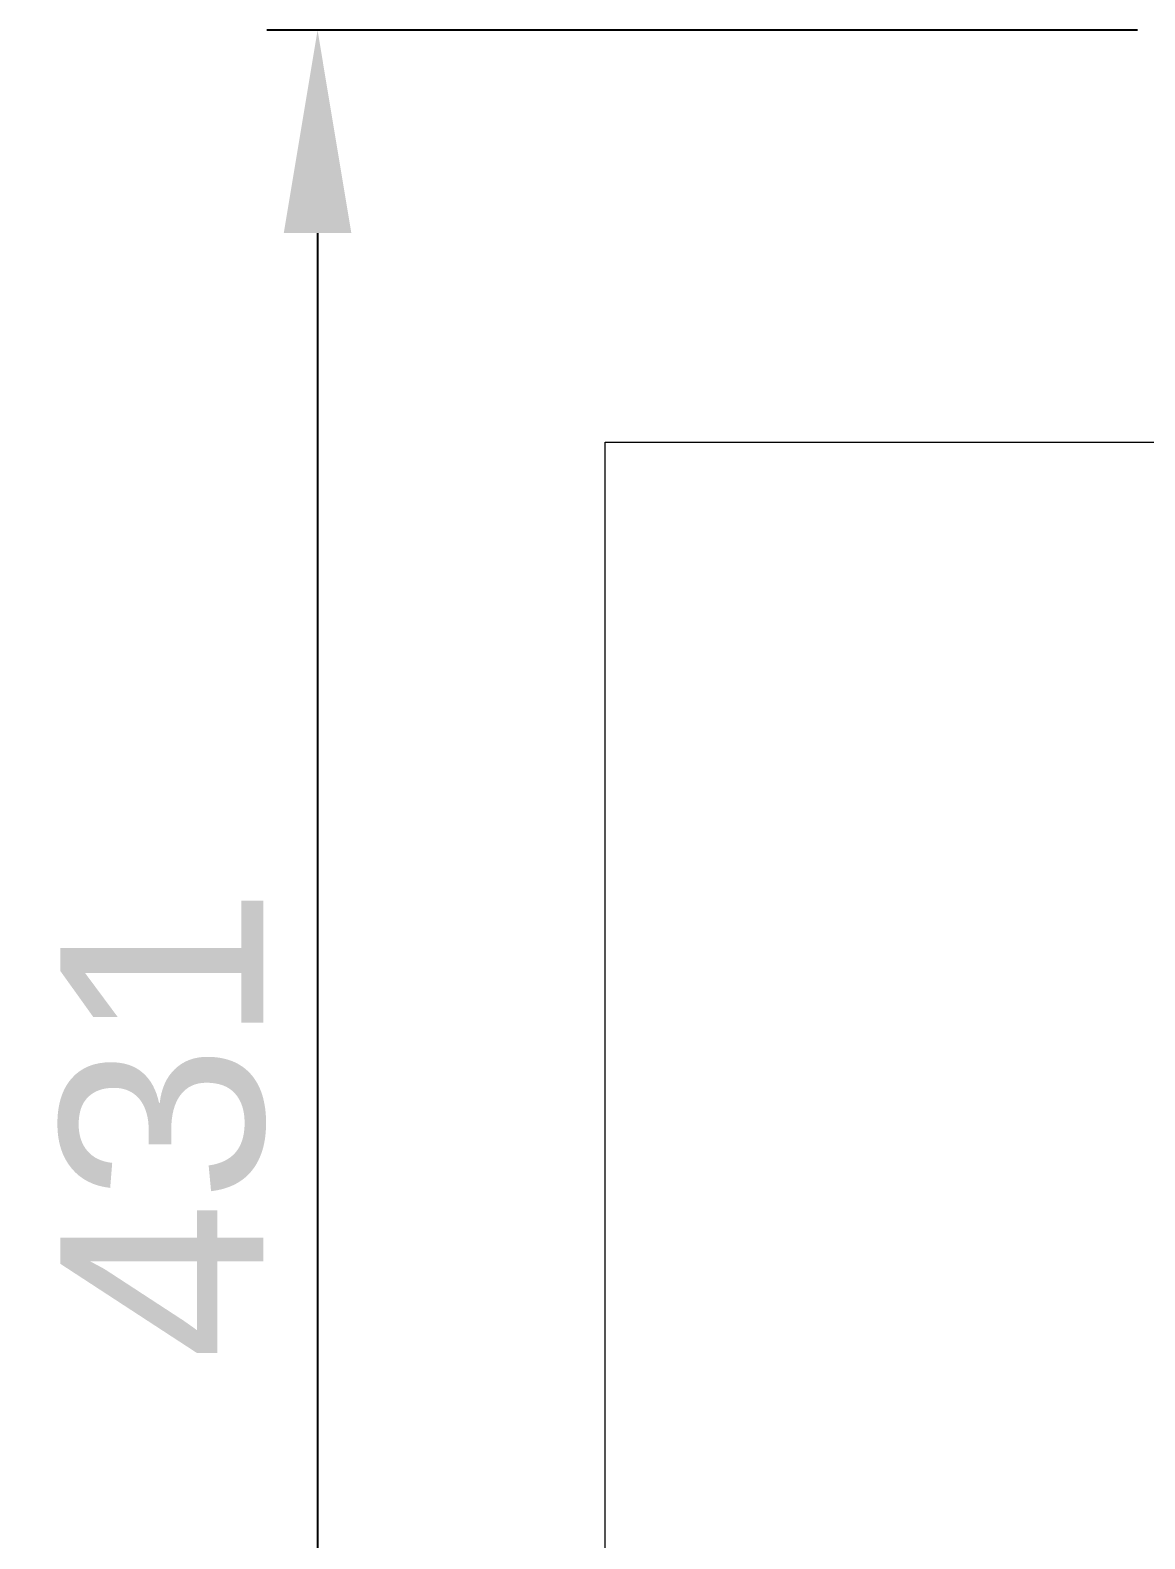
# Model space of a CAD drawing. Header units: millimetres. Extents: x -213 to 4577, y -424 to 2634.
# Drawn here: x -94.5 to 125.4, y 857.1 to 1154.5 of the extents above; entities that cross this region are included whole.
import ezdxf

# ---------------------------------------------------------------- set-up
doc = ezdxf.new("R2010")
doc.units = ezdxf.units.MM
doc.layers.add('ZANO_R', color=7, linetype='Continuous', lineweight=0)
doc.layers.add('ZANO_W', color=1, linetype='Continuous', lineweight=0)
doc.styles.add('Arial', font='arial.ttf')
doc.styles.get("Standard").update_dxf_attribs({"font": 'ARIALUNI.TTF'})
doc.dimstyles.new('pl i ang', dxfattribs={"dimtxt": 50, "dimasz": 50, "dimexe": 1.25, "dimexo": 0.625, "dimgap": 10, "dimtad": 1, "dimtoh": 1, "dimtxsty": 'Standard', "dimcen": 2.5, "dimclrd": 1, "dimclre": 1, "dimclrt": 1, "dimadec": 0, "dimazin": 0, "dimtfac": 1, "dimtmove": 0, "dimatfit": 3, "dimfxl": 1, "dimarcsym": 1})

# ---------------------------------------------------------------- blocks, each defined once
blk = doc.blocks.new('*D431')
at = {"layer": 'ZANO_W', "color": 1, "lineweight": -2}
for p, q in [((123.92, 1154.52), (-47.8, 1154.52)), ((-37.8, 1114.52), (-37.8, 763.54)), ((123.92, 723.54), (-47.8, 723.54))]:
    blk.add_line(p, q, dxfattribs=at)
at = {"layer": 'ZANO_W', "color": 1}
for points in [[(-31.14, 1114.52), (-44.47, 1114.52), (-37.8, 1154.52)], [(-44.47, 763.54), (-31.14, 763.54), (-37.8, 723.54)]]:
    blk.add_solid(points, dxfattribs=at)
at = {"layer": 'ZANO_W', "color": 1, "insert": (-68.24, 939.03), "char_height": 40, "attachment_point": 5, "rotation": 90, "style": 'Arial'}
blk.add_mtext('431', dxfattribs=at)

msp = doc.modelspace()

# ---------------------------------------------------------------- linework, layer by layer
at = {"layer": 'ZANO_R'}
msp.add_lwpolyline([(18.92, 1073.3), (2042.92, 1073.3), (2042.92, 673.3), (18.92, 673.3)], close=True, dxfattribs=at)

# ---------------------------------------------------------------- dimensions: what is measured, and where the dimension line sits
at = {"layer": 'ZANO_W'}
dim = msp.add_linear_dim(base=(-37.8, 723.54), p1=(133.92, 1154.52), p2=(133.92, 723.54), angle=90, dimstyle='pl i ang', override={"dimtxt": 40, "dimasz": 40, "dimexe": 10, "dimexo": 10, "dimtoh": 0, "dimdec": 0, "dimtxsty": 'Arial', "dimtdec": 0, "dimtmove": 1}, dxfattribs=at)
dim.commit()
dim.dimension.update_dxf_attribs({"geometry": '*D431', "text_midpoint": (-68.24, 939.03)})

doc.saveas('drawing.dxf')
